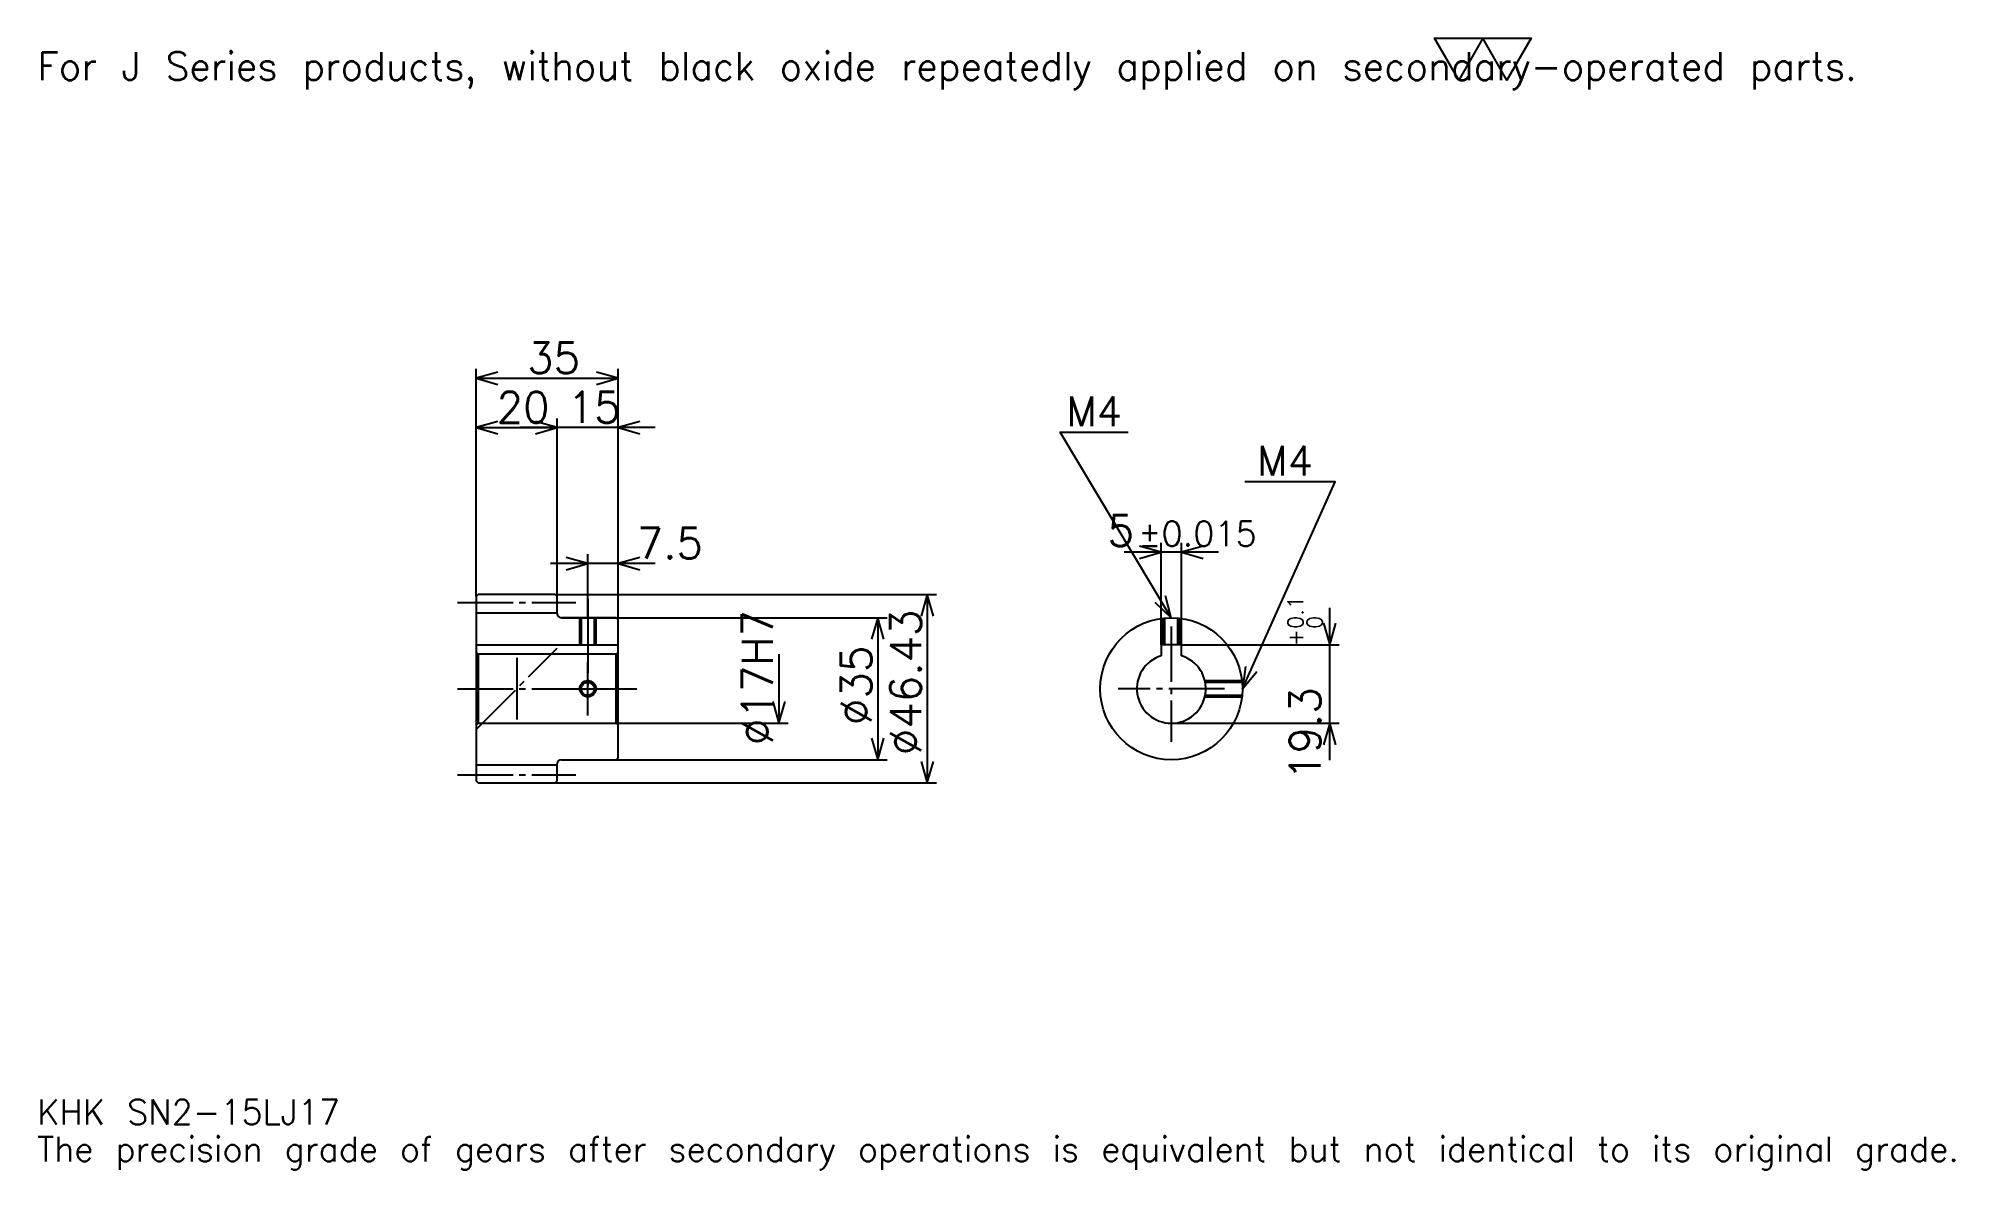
# Model space of a CAD drawing. Extents: x 15 to 487, y 6 to 284.
import ezdxf

# ---------------------------------------------------------------- set-up
doc = ezdxf.new("R2010")
doc.units = 0
doc.linetypes.add('DASHDOT', pattern=[18.260869, 13.695652, -1.521739, 1.521739, -1.521739])
doc.layers.get('0').update_dxf_attribs({"linetype": 'CONTINUOUS'})
doc.layers.add('DASHDOT', color=6, linetype='DASHDOT')
doc.styles.add('KANJI', font='TXT', dxfattribs={"bigfont": 'BIGFONT'})

msp = doc.modelspace()

# ---------------------------------------------------------------- linework, layer by layer
at = {"color": 5}
for p, q in [((123.260864, 147.234955), (123.260864, 202.778427)), ((123.260864, 200.495819), (158.260864, 200.495819)), ((158.260864, 147.234955), (158.260864, 202.778427)), ((143.260864, 147.234955), (143.260864, 190.604523)), ((123.260864, 188.321899), (143.260864, 188.321899)), ((167.391296, 188.321899), (134.130432, 188.321899)), ((150.760864, 147.234955), (150.760864, 157.126251)), ((306.086945, 157.647827), (282.82608, 157.647827)), ((291.956512, 134.821747), (291.956512, 159.930435)), ((296.956512, 134.821747), (296.956512, 159.930435)), ((167.391296, 154.843643), (141.630432, 154.843643)), ((123.260864, 146.734955), (123.260864, 147.234955)), ((142.760864, 147.234955), (158.260864, 147.234955)), ((143.260864, 146.734955), (143.260864, 147.234955)), ((150.760864, 141.521744), (150.760864, 147.234955)), ((150.760864, 141.521744), (150.760864, 147.234955)), ((158.260864, 147.234955), (236.630432, 147.234955)), ((158.260864, 141.021744), (158.260864, 147.234955)), ((234.347824, 147.234955), (234.347824, 100.80854)), ((333.478271, 106.391312), (333.478271, 143.952179)), ((144.260864, 141.521744), (158.260864, 141.521744)), ((158.260864, 141.521744), (224.456512, 141.521744)), ((222.173904, 141.521744), (222.173904, 106.521744)), ((197.82608, 132.521744), (197.82608, 115.521744)), ((296.956512, 134.821747), (335.760864, 134.821747)), ((158.260864, 115.521744), (200.108688, 115.521744)), ((294.456512, 115.521744), (335.760864, 115.521744)), ((144.260864, 106.521744), (158.260864, 106.521744)), ((158.260864, 106.521744), (224.456512, 106.521744)), ((142.760864, 100.80854), (158.260864, 100.80854)), ((158.260864, 100.80854), (236.630432, 100.80854))]:
    msp.add_line(p, q, dxfattribs=at)
at = {"color": 4}
for p, q in [((123.260864, 142.734955), (143.260864, 142.734955)), ((123.260864, 134.821747), (158.260864, 134.821747)), ((123.760864, 132.521744), (123.760864, 115.521744)), ((157.760864, 132.521744), (158.260864, 133.021744)), ((157.760864, 115.521744), (158.260864, 115.021744)), ((123.260864, 105.30854), (143.260864, 105.30854))]:
    msp.add_line(p, q, dxfattribs=at)
at = {"color": 7}
msp.add_line((133.260864, 131.630432), (133.260864, 116.413048), dxfattribs=at)
msp.add_lwpolyline([(365.217377, 273.913055), (359.282593, 284.200012), (383.021729, 284.200012), (377.086945, 273.913055), (371.152161, 284.200012), (365.217377, 273.913055)], dxfattribs=at)
at = {"color": 5}
for points in [[(128.586945, 202.017548), (123.260864, 200.495819), (128.586945, 198.974091)], [(152.934784, 198.974091), (158.260864, 200.495819), (152.934784, 202.017548)], [(128.586945, 189.843643), (123.260864, 188.321899), (128.586945, 186.800171)], [(137.934784, 186.800171), (143.260864, 188.321899), (137.934784, 189.843643)], [(137.934784, 186.800171), (143.260864, 188.321899), (137.934784, 189.843643)], [(163.586945, 189.843643), (158.260864, 188.321899), (163.586945, 186.800171)], [(294.456512, 141.521744), (267.065216, 187.17392), (283.804321, 187.17392)], [(311.956512, 124.021744), (334.782593, 175), (312.565247, 175)], [(145.434784, 153.321899), (150.760864, 154.843643), (145.434784, 156.365387)], [(163.586945, 156.365387), (158.260864, 154.843643), (163.586945, 153.321899)], [(286.630432, 156.126099), (291.956512, 157.647827), (286.630432, 159.169571)], [(302.282593, 159.169571), (296.956512, 157.647827), (302.282593, 156.126099)], [(235.869568, 141.908859), (234.347824, 147.234955), (232.82608, 141.908859)], [(290.411377, 145.305893), (294.456512, 141.521744), (293.021149, 146.87175)], [(223.695648, 136.195663), (222.173904, 141.521744), (220.652161, 136.195663)], [(331.956512, 140.147827), (333.478271, 134.821747), (335, 140.147827)], [(312.744232, 129.504669), (311.956512, 124.021744), (315.521973, 128.260895)], [(196.304352, 120.847832), (197.82608, 115.521744), (199.347809, 120.847832)], [(335, 110.195656), (333.478271, 115.521744), (331.956512, 110.195656)], [(220.652161, 111.847832), (222.173904, 106.521744), (223.695648, 111.847832)], [(232.82608, 106.134628), (234.347824, 100.80854), (235.869568, 106.134628)]]:
    msp.add_lwpolyline(points, dxfattribs=at)
at = {"color": 4}
for points in [[(143.260864, 142.521744), (143.260864, 146.734955), (142.760864, 147.234955), (123.760864, 147.234955), (123.260864, 146.734955), (123.260864, 115.021744)], [(144.260864, 106.521744), (157.760864, 106.521744), (158.260864, 107.021744), (158.260864, 141.021744), (157.760864, 141.521744), (144.260864, 141.521744)], [(148.760864, 141.521744), (148.760864, 134.821747)], [(149.140869, 141.521744), (149.140869, 134.821747)], [(152.380859, 141.521744), (152.380859, 134.821747)], [(152.760864, 141.521744), (152.760864, 134.821747)], [(292.456512, 134.821747), (292.456512, 141.407074)], [(292.836517, 134.821747), (292.836517, 141.446594)], [(296.076508, 134.821747), (296.076508, 141.446594)], [(296.456512, 134.821747), (296.456512, 141.407074)], [(123.260864, 115.021744), (123.760864, 115.521744), (157.760864, 115.521744), (157.760864, 132.521744), (123.760864, 132.521744), (123.260864, 133.021744)], [(296.956512, 132.145782), (296.956512, 134.821747), (291.956512, 134.821747), (291.956512, 132.145782)], [(302.717865, 126.021744), (311.841858, 126.021744)], [(302.80072, 125.641747), (311.881348, 125.641747)], [(302.717865, 122.021744), (311.841858, 122.021744)], [(302.80072, 122.401741), (311.881348, 122.401741)], [(123.260864, 115.021744), (123.260864, 101.30854), (123.760864, 100.80854), (142.760864, 100.80854), (143.260864, 101.30854), (143.260864, 105.521744)]]:
    msp.add_lwpolyline(points, dxfattribs=at)
for centre, radius in [((294.456512, 124.021744), 17.5), ((150.760864, 124.021744), 1.62)]:
    msp.add_circle(centre, radius, dxfattribs=at)
at = {"color": 7}
msp.add_circle((150.760864, 124.021744), 2, dxfattribs=at)
at = {"color": 4}
for centre, radius, start, end in [((144.260864, 142.521744), 1, 180, 270), ((294.456512, 124.021744), 8.5, 107.10463483, 72.89536517), ((144.260864, 105.521744), 1, 90, 180)]:
    msp.add_arc(centre, radius, start, end, dxfattribs=at)
at = {"layer": 'DASHDOT', "color": 7}
for p, q in [((118.695648, 145.234955), (147.82608, 145.234955)), ((150.760864, 141.521744), (150.760864, 124.021744)), ((294.456512, 139.386963), (294.456512, 110.956528)), ((123.260864, 114.021744), (143.260864, 134.021744)), ((118.695648, 124.021744), (162.82608, 124.021744)), ((307.521729, 124.021744), (281.391296, 124.021744)), ((118.695648, 102.80854), (147.82608, 102.80854))]:
    msp.add_line(p, q, dxfattribs=at)
for points in [[(150.760864, 146.08696), (150.760864, 130.256531)], [(150.760864, 117.456528), (150.760864, 130.58696)], [(144.195648, 124.021744), (157.32608, 124.021744)]]:
    msp.add_lwpolyline(points, dxfattribs=at)

# ---------------------------------------------------------------- texts
at = {"color": 7, "style": 'KANJI'}
for s, height, p in [('For J Series products, without black oxide repeatedly applied on secondary-operated parts.', 6.847826, (15.217391, 273.913055)), ('35', 7.608696, (135.815216, 201.713211)), ('20', 7.608696, (128.315216, 189.539307)), ('15', 7.608696, (145.815216, 189.539307)), ('M4', 7.304348, (268.586945, 188.695648)), ('M4', 7.304348, (315.608704, 176.521744)), ('5', 7.608696, (278.750671, 159.169571)), ('%%p0.015', 6.086957, (286.282349, 159.169571)), ('7.5', 7.608696, (162.82608, 156.061035)), ('KHK SN2-15LJ17', 6.086957, (15.217391, 16.73913)), ('The precision grade of gears after secondary operations is equivalent but not identical to its original grade.', 6.086957, (15.217391, 7.608696))]:
    msp.add_text(s, height=height, dxfattribs=at).set_placement(p)
for s, height, p in [('%%c17H7', 7.608696, (196.304352, 110.135872)), ('%%c46.43', 7.608696, (232.82608, 107.663048)), ('0.1', 3.804348, (326.934784, 138.740936)), ('+', 3.804348, (326.934784, 134.480072)), ('0', 3.804348, (331.652161, 138.740936)), ('%%c35', 7.608696, (220.652161, 115.081528)), ('19.3', 7.608696, (331.195648, 101.546631))]:
    msp.add_text(s, height=height, rotation=90, dxfattribs=at).set_placement(p)

doc.saveas('drawing.dxf')
